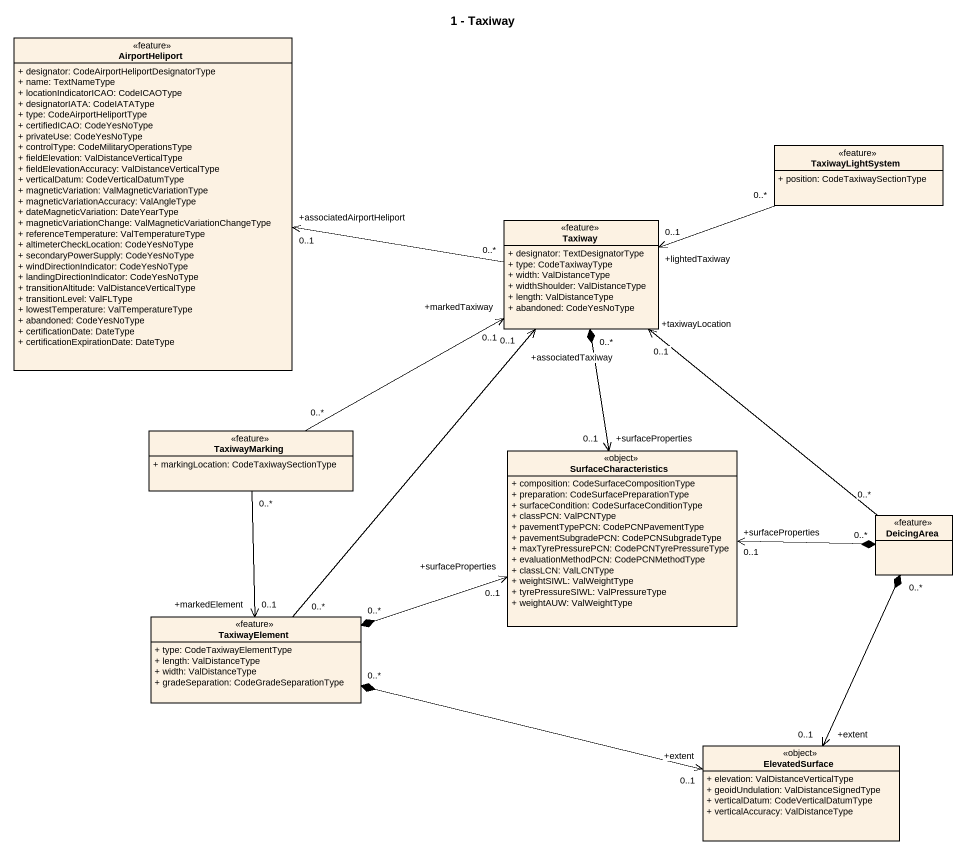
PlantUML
@startuml
title 1 - Taxiway
hide circle
hide empty members
skinparam classAttributeIconSize 0
class AirportHeliport <<feature>> {
  + designator: CodeAirportHeliportDesignatorType
  + name: TextNameType
  + locationIndicatorICAO: CodeICAOType
  + designatorIATA: CodeIATAType
  + type: CodeAirportHeliportType
  + certifiedICAO: CodeYesNoType
  + privateUse: CodeYesNoType
  + controlType: CodeMilitaryOperationsType
  + fieldElevation: ValDistanceVerticalType
  + fieldElevationAccuracy: ValDistanceVerticalType
  + verticalDatum: CodeVerticalDatumType
  + magneticVariation: ValMagneticVariationType
  + magneticVariationAccuracy: ValAngleType
  + dateMagneticVariation: DateYearType
  + magneticVariationChange: ValMagneticVariationChangeType
  + referenceTemperature: ValTemperatureType
  + altimeterCheckLocation: CodeYesNoType
  + secondaryPowerSupply: CodeYesNoType
  + windDirectionIndicator: CodeYesNoType
  + landingDirectionIndicator: CodeYesNoType
  + transitionAltitude: ValDistanceVerticalType
  + transitionLevel: ValFLType
  + lowestTemperature: ValTemperatureType
  + abandoned: CodeYesNoType
  + certificationDate: DateType
  + certificationExpirationDate: DateType
}
class TaxiwayLightSystem <<feature>> {
  + position: CodeTaxiwaySectionType
}
class Taxiway <<feature>> {
  + designator: TextDesignatorType
  + type: CodeTaxiwayType
  + width: ValDistanceType
  + widthShoulder: ValDistanceType
  + length: ValDistanceType
  + abandoned: CodeYesNoType
}
class TaxiwayMarking <<feature>> {
  + markingLocation: CodeTaxiwaySectionType
}
class SurfaceCharacteristics <<object>> {
  + composition: CodeSurfaceCompositionType
  + preparation: CodeSurfacePreparationType
  + surfaceCondition: CodeSurfaceConditionType
  + classPCN: ValPCNType
  + pavementTypePCN: CodePCNPavementType
  + pavementSubgradePCN: CodePCNSubgradeType
  + maxTyrePressurePCN: CodePCNTyrePressureType
  + evaluationMethodPCN: CodePCNMethodType
  + classLCN: ValLCNType
  + weightSIWL: ValWeightType
  + tyrePressureSIWL: ValPressureType
  + weightAUW: ValWeightType
}
class DeicingArea <<feature>>
class TaxiwayElement <<feature>> {
  + type: CodeTaxiwayElementType
  + length: ValDistanceType
  + width: ValDistanceType
  + gradeSeparation: CodeGradeSeparationType
}
class ElevatedSurface <<object>> {
  + elevation: ValDistanceVerticalType
  + geoidUndulation: ValDistanceSignedType
  + verticalDatum: CodeVerticalDatumType
  + verticalAccuracy: ValDistanceType
}
Taxiway "0..*" -left-> "+associatedAirportHeliport\n0..1" AirportHeliport
Taxiway "+lightedTaxiway\n0..1" <-right- "0..*" TaxiwayLightSystem
Taxiway "0..*" *--> "+surfaceProperties\n0..1" SurfaceCharacteristics
TaxiwayMarking "0..*" -right-> "+markedTaxiway\n0..1" Taxiway
TaxiwayMarking "0..*" --> "+markedElement\n0..1" TaxiwayElement
DeicingArea "0..*" -up-> "+taxiwayLocation\n0..1" Taxiway
DeicingArea "0..*" *-left-> "+surfaceProperties\n0..1" SurfaceCharacteristics
DeicingArea "0..*" *--> "+extent\n0..1" ElevatedSurface
TaxiwayElement "0..*" -up-> "+associatedTaxiway\n0..1" Taxiway
TaxiwayElement "0..*" *-right-> "+surfaceProperties\n0..1" SurfaceCharacteristics
TaxiwayElement "0..*" *-right-> "+extent\n0..1" ElevatedSurface
@enduml
